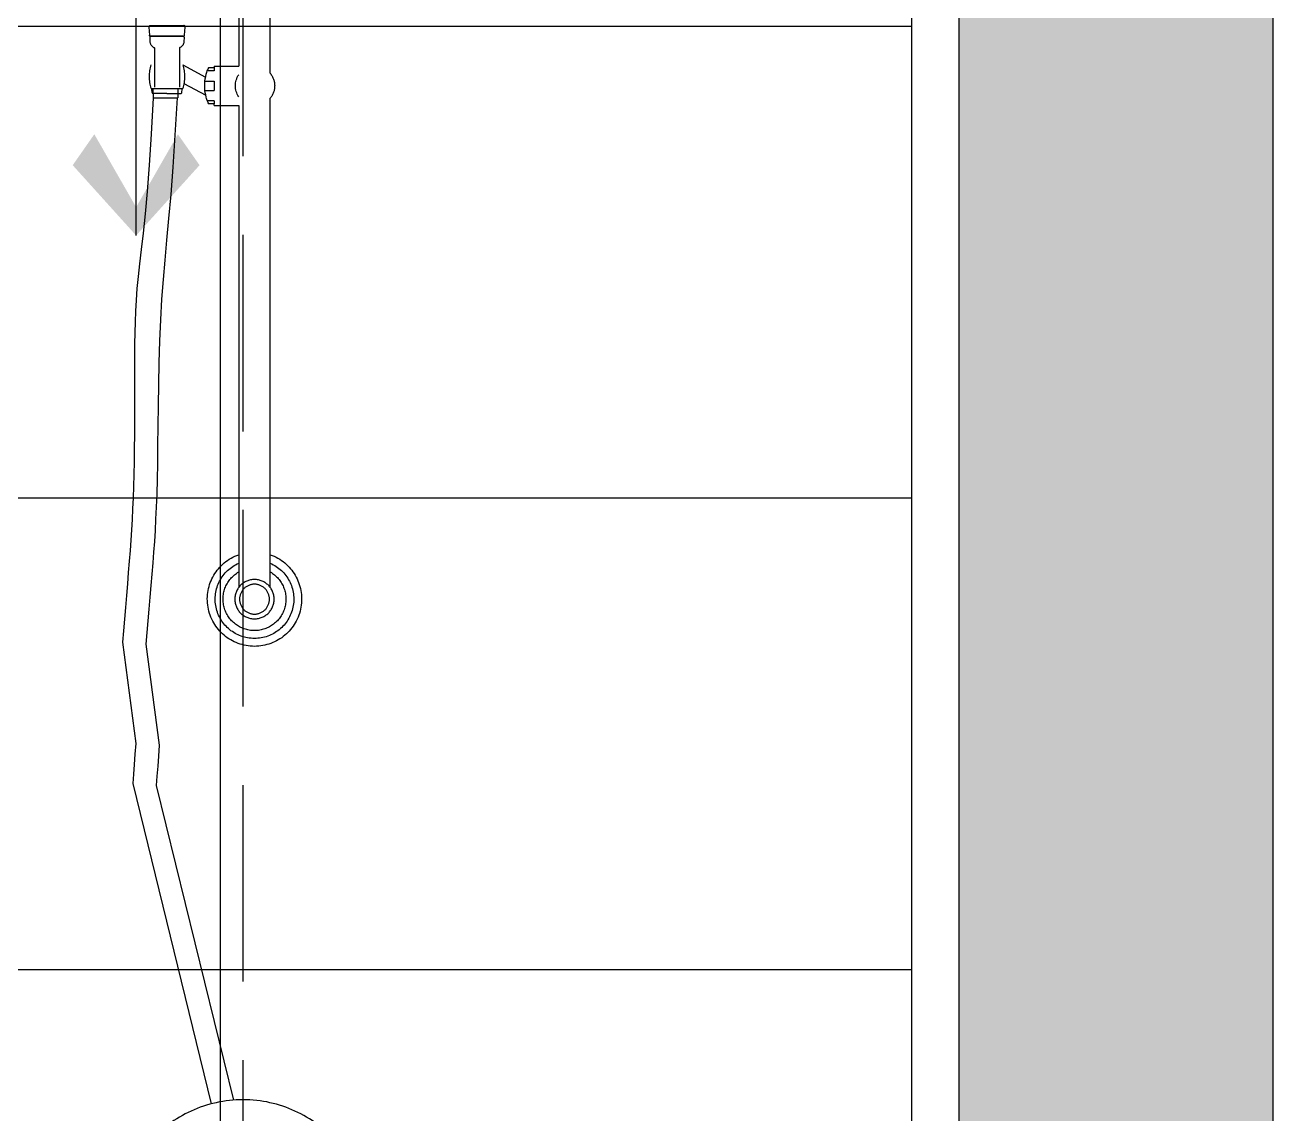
# Model space of a CAD drawing. Extents: x 468514 to 728049, y -74127 to 69080.
# Drawn here: x 614822 to 615624, y -36931 to -36238 of the extents above; entities that cross this region are included whole.
import ezdxf

# ---------------------------------------------------------------- set-up
doc = ezdxf.new("R2010")
doc.units = 0
doc.header["$LTSCALE"] = 500
doc.header["$MEASUREMENT"] = 0
doc.linetypes.add('DASH', pattern=[0.35, 0.25, -0.1])
doc.linetypes.add('HIDDEN2', pattern=[0.1875, 0.125, -0.0625])
for name, color, linetype in [('E 立面填充', 250, 'Continuous'), ('E 立面墙体', 245, 'Continuous'), ('E 立面材料分格线', 8, 'Continuous'), ('E 立面标注尺寸', 9, 'Continuous'), ('E 立面装饰完成线', 225, 'Continuous'), ('L-立面家具、洁具', 153, 'Continuous')]:
    doc.layers.add(name, color=color, linetype=linetype)
doc.styles.add('PDC DIM', font='PMingLiU-ExtB.ttf', dxfattribs={"width": 0.85})
doc.dimstyles.new('PDC-A2', dxfattribs={"dimscale": 0, "dimtxt": 2.5, "dimasz": 1, "dimexe": 1, "dimexo": 1, "dimgap": 0.7, "dimtad": 1, "dimdec": 0, "dimtxsty": 'PDC DIM', "dimblk": 'ARCHTICK', "dimcen": 1, "dimdle": 1, "dimclrd": 8, "dimclre": 8, "dimclrt": 9, "dimadec": 0, "dimazin": 0, "dimtfac": 1, "dimtdec": 0, "dimtix": 1, "dimtmove": 2, "dimatfit": 3, "dimldrblk": 'PDC A2 T R', "dimfxl": 10, "dimfxlon": 1, "dimarcsym": 0})

# ---------------------------------------------------------------- blocks, each defined once
blk = doc.blocks.new('A$C2F8A30B2')
at = {"linetype": 'HIDDEN2', "lineweight": -2, "ltscale": 20}
for p, q in [((20, 655.52), (20, 914.02)), ((40, 914.02), (40, 660.09)), ((96.26, 685.88), (74.85, 685.88)), ((95.78, 685.88), (75.39, 685.88)), ((74.69, 678.56), (74.75, 678.72)), ((74.69, 678.56), (74.75, 678.72)), ((74.69, 678.56), (74.85, 675.46)), ((74.75, 678.72), (74.8, 678.84)), ((74.75, 678.72), (74.8, 678.84)), ((74.8, 678.84), (74.85, 678.93)), ((74.8, 678.84), (74.85, 678.93)), ((74.85, 678.93), (74.96, 678.99)), ((74.85, 678.93), (74.96, 678.99)), ((74.96, 678.99), (75.07, 679.05)), ((74.96, 678.99), (75.07, 679.05)), ((75.07, 679.05), (75.17, 679.05)), ((75.07, 679.05), (75.17, 679.05)), ((96.2, 679.05), (75.17, 679.05)), ((96.04, 679.05), (75.33, 679.05)), ((75.33, 679.05), (96.04, 679.05)), ((96.2, 679.05), (96.31, 679.05)), ((96.2, 679.05), (96.31, 679.05)), ((96.31, 679.05), (96.42, 678.99)), ((96.31, 679.05), (96.42, 678.99)), ((96.42, 678.99), (96.53, 678.93)), ((96.42, 678.99), (96.53, 678.93)), ((96.53, 678.93), (96.58, 678.84)), ((96.53, 678.93), (96.58, 678.84)), ((96.63, 678.56), (96.53, 675.57)), ((96.58, 678.84), (96.63, 678.72)), ((96.58, 678.84), (96.63, 678.72)), ((96.63, 678.72), (96.63, 678.56)), ((96.63, 678.72), (96.63, 678.56)), ((55.66, 660.09), (40, 660.09)), ((55.66, 660.09), (55.66, 659.09)), ((55.66, 659.09), (55.66, 657.09)), ((55.66, 659.09), (55.66, 657.09)), ((55.66, 659.09), (59.15, 659.09)), ((75.66, 660.91), (61.11, 653.11)), ((55.66, 657.09), (59.97, 657.09)), ((61.66, 650.59), (55.66, 650.59)), ((55.66, 650.59), (55.66, 644.59)), ((61.66, 644.59), (55.66, 644.59)), ((74.87, 649.13), (61.03, 641.72)), ((95.66, 645.91), (75.66, 645.91)), ((76.14, 643.34), (76.08, 645.53)), ((76.19, 643.23), (76.14, 643.34)), ((76.3, 643.07), (76.19, 643.23)), ((76.35, 642.97), (76.3, 643.07)), ((76.46, 642.86), (76.35, 642.97)), ((76.62, 642.76), (76.46, 642.86)), ((94.55, 645.91), (76.51, 645.91)), ((76.72, 642.7), (76.62, 642.76)), ((76.89, 642.65), (76.72, 642.7)), ((77.05, 642.65), (76.89, 642.65)), ((85.66, 642.65), (77.05, 642.65)), ((78.68, 645.91), (78.85, 639.91)), ((85.66, 642.65), (94.33, 642.65)), ((94.49, 642.65), (94.33, 642.65)), ((94.6, 642.7), (94.49, 642.65)), ((94.68, 645.91), (94.51, 639.91)), ((94.76, 642.76), (94.6, 642.7)), ((94.87, 642.86), (94.76, 642.76)), ((95.03, 642.97), (94.87, 642.86)), ((95.08, 643.07), (95.03, 642.97)), ((95.19, 643.23), (95.08, 643.07)), ((95.19, 643.4), (95.29, 645.48)), ((95.19, 643.4), (95.19, 643.23)), ((20, 328.53), (20, 639.66)), ((40, 635.09), (40, 328.53)), ((55.66, 635.09), (40, 635.09)), ((55.66, 638.09), (59.97, 638.09)), ((55.66, 638.09), (55.66, 636.09)), ((55.66, 635.09), (55.66, 636.09)), ((55.66, 636.09), (59.15, 636.09)), ((94.51, 639.91), (78.85, 639.91)), ((79.19, 639.91, 0), (81.98, 595.74, 0)), ((94.51, 639.91, 0), (95.68, 616.84, 0)), ((95.68, 616.84, 0), (96.94, 597.11, 0)), ((81.98, 595.74, 0), (83.29, 578.34, 0)), ((96.94, 597.11, 0), (98.25, 580.32, 0)), ((83.29, 578.34, 0), (84.61, 563.07, 0)), ((98.25, 580.32, 0), (99.57, 566.06, 0)), ((84.61, 563.07, 0), (85.89, 549.35, 0)), ((99.57, 566.06, 0), (100.85, 553.93, 0)), ((100.85, 553.93, 0), (102.06, 543.52, 0)), ((85.89, 549.35, 0), (87.08, 536.63, 0)), ((102.06, 543.52, 0), (103.14, 534.42, 0)), ((87.08, 536.63, 0), (88.16, 524.32, 0)), ((103.14, 534.42, 0), (104.06, 526.23, 0)), ((88.16, 524.32, 0), (89.08, 511.85, 0)), ((104.06, 526.23, 0), (104.79, 518.59, 0)), ((104.79, 518.59, 0), (105.33, 511.32, 0)), ((89.08, 511.85, 0), (89.8, 498.79, 0)), ((105.33, 511.32, 0), (105.72, 504.31, 0)), ((89.8, 498.79, 0), (90.35, 485.25, 0)), ((105.72, 504.31, 0), (105.99, 497.43, 0)), ((105.99, 497.43, 0), (106.15, 490.54, 0)), ((106.15, 490.54, 0), (106.23, 483.53, 0)), ((90.35, 485.25, 0), (90.75, 471.46, 0)), ((106.23, 483.53, 0), (106.26, 476.26, 0)), ((106.26, 476.26, 0), (106.26, 468.62, 0)), ((90.75, 471.46, 0), (91.05, 457.68, 0)), ((106.26, 468.62, 0), (106.26, 460.52, 0)), ((91.05, 457.68, 0), (91.27, 444.13, 0)), ((106.26, 460.52, 0), (106.27, 452.04, 0)), ((106.27, 452.04, 0), (106.29, 443.31, 0)), ((91.27, 444.13, 0), (91.44, 431.07, 0)), ((106.29, 443.31, 0), (106.32, 434.45, 0)), ((106.32, 434.45, 0), (106.38, 425.6, 0)), ((91.44, 431.07, 0), (91.59, 418.74, 0)), ((106.38, 425.6, 0), (106.47, 416.86, 0)), ((91.59, 418.74, 0), (91.76, 407.38, 0)), ((106.47, 416.86, 0), (106.59, 408.39, 0)), ((91.76, 407.38, 0), (91.97, 397.16, 0)), ((106.59, 408.39, 0), (106.75, 400.28, 0)), ((91.97, 397.16, 0), (92.22, 387.97, 0)), ((106.75, 400.28, 0), (106.96, 392.65, 0)), ((92.22, 387.97, 0), (92.52, 379.63, 0)), ((106.96, 392.65, 0), (107.21, 385.42, 0)), ((107.21, 385.42, 0), (107.51, 378.5, 0)), ((92.52, 379.63, 0), (92.87, 371.94, 0)), ((107.51, 378.5, 0), (107.85, 371.79, 0)), ((92.87, 371.94, 0), (93.26, 364.73, 0)), ((107.85, 371.79, 0), (108.24, 365.19, 0)), ((93.26, 364.73, 0), (93.7, 357.8, 0)), ((108.24, 365.19, 0), (108.67, 358.61, 0)), ((93.7, 357.8, 0), (94.19, 350.98, 0)), ((108.67, 358.61, 0), (109.15, 351.96, 0)), ((94.19, 350.98, 0), (94.72, 344.09, 0)), ((109.15, 351.96, 0), (109.68, 345.12, 0)), ((109.68, 345.12, 0), (110.25, 338.04, 0)), ((94.72, 344.09, 0), (95.29, 336.97, 0)), ((110.25, 338.04, 0), (110.86, 330.75, 0)), ((95.29, 336.97, 0), (95.9, 329.65, 0)), ((95.9, 329.65, 0), (96.53, 322.2, 0)), ((110.86, 330.75, 0), (111.48, 323.33, 0)), ((96.53, 322.2, 0), (97.17, 314.69, 0)), ((111.48, 323.33, 0), (112.12, 315.83, 0)), ((97.17, 314.69, 0), (97.81, 307.19, 0)), ((112.12, 315.83, 0), (112.76, 308.34, 0)), ((97.81, 307.19, 0), (98.43, 299.75, 0)), ((112.76, 308.34, 0), (113.39, 300.91, 0)), ((98.43, 299.75, 0), (99.04, 292.45, 0)), ((113.39, 300.91, 0), (114, 293.63, 0)), ((99.04, 292.45, 0), (90.56, 228.09, 0)), ((114, 293.63, 0), (105.52, 229.28, 0)), ((90.56, 228.09, 0), (91.09, 221.26, 0)), ((105.52, 229.28, 0), (106.05, 222.47, 0)), ((91.09, 221.26, 0), (91.58, 214.71, 0)), ((106.05, 222.47, 0), (106.53, 215.94, 0)), ((91.58, 214.71, 0), (92.03, 208.46, 0)), ((106.53, 215.94, 0), (106.99, 209.7, 0)), ((106.99, 209.7, 0), (107.41, 203.78, 0)), ((92.46, 202.51, 0), (43.4, 2.39, 0)), ((107.41, 203.78, 0), (57.52, 0, 0)), ((92.03, 208.46, 0), (92.46, 202.51, 0)), ((37.08, 2.62), (37.08, 2.62))]:
    blk.add_line(p, q, dxfattribs=at)
for radius in [12.5, 9.5]:
    blk.add_circle((30, 321.03, 0), radius, dxfattribs=at)
for centre, radius, start, end in [((34.12, 647.59, 0), 27.54, 335.32005, 24.67995), ((99.13, 653.41, 0), 24.63, 162.27522, 197.72478), ((72.2, 653.41, 0), 24.63, 342.27522, 17.72478), ((29.66, 647.59, 0), 12.5, 140.63127, 219.36873), ((29.66, 647.59, 0), 12.5, 325.78364, 34.21636), ((30, 321.03, 0), 30, 109.47122, 70.52878), ((30, 321.03, 0), 25, 113.57818, 66.42182), ((30, 321.03, 0), 20, 120, 60)]:
    blk.add_arc(centre, radius, start, end, dxfattribs=at)
for points, knots in [([(74.48, 679.8), (74.48, 679.8), (74, 684.92), (74, 684.92), (74.02, 685.44), (74.33, 685.78), (74.85, 685.88)], [0, 0, 0, 0, 1, 1, 1, 2, 2, 2, 2]), ([(96.26, 685.88), (96.79, 685.79), (97.12, 685.45), (97.17, 684.92), (97.17, 684.92), (96.69, 679.8), (96.69, 679.8)], [0, 0, 0, 0, 1, 1, 1, 2, 2, 2, 2]), ([(74.85, 675.46), (75.11, 673.71), (76.16, 672.38), (77.8, 671.72), (77.8, 671.72), (77.8, 646.65), (77.8, 646.65)], [0, 0, 0, 0, 1, 1, 1, 2, 2, 2, 2]), ([(96.53, 675.57), (96.29, 673.78), (95.24, 672.41), (93.58, 671.72), (93.58, 671.72), (93.58, 646.6), (93.58, 646.6)], [0, 0, 0, 0, 1, 1, 1, 2, 2, 2, 2]), ([(-47.54, -88.75), (-47.54, -139.21), (-9.58, -180.11), (37.26, -180.11), (84.1, -180.11), (122.07, -139.21), (122.07, -88.75), (122.07, -38.28), (84.1, 2.62), (37.26, 2.62), (-9.58, 2.62), (-47.54, -38.28), (-47.54, -88.75), (-47.54, -88.75), (-47.54, -88.75), (-47.54, -88.75)], [0, 0, 0, 0, 1, 1, 1, 2, 2, 2, 3, 3, 3, 4, 4, 4, 5, 5, 5, 5])]:
    blk.add_open_spline(points, degree=3, knots=knots, dxfattribs=at)
for points in [[(75.33, 679.05), (74.88, 679.1), (74.58, 679.35), (74.48, 679.8)], [(96.04, 679.05), (96.47, 679.11), (96.77, 679.37), (96.9, 679.8)]]:
    blk.add_open_spline(points, degree=3, dxfattribs=at)
blk = doc.blocks.new('_ArchTick')
at = {"color": 0, "linetype": 'ByBlock', "const_width": 0.4}
blk.add_lwpolyline([(-0.5, -0.5), (0.5, 0.5)], dxfattribs=at)
blk = doc.blocks.new('PDC A2 T R')
at = {"color": 0, "linetype": 'ByBlock'}
blk.add_line((0, 0), (-2, 0), dxfattribs=at)
for points in [[(-2.147, 0.886), (-1.491, 1.345), (-0.6, 0), (0, 0)], [(-2.147, -0.886), (-1.491, -1.345), (-0.6, 0), (0, 0)]]:
    blk.add_solid(points, dxfattribs=at)

msp = doc.modelspace()

# ---------------------------------------------------------------- hatches: boundary and pattern name
at = {"layer": 'E 立面填充'}
h = msp.add_hatch(dxfattribs=at)
h.set_pattern_fill('_USER', color=256, scale=300, pattern_type=0)
h.set_pattern_definition([(0, (612545.65, -38039), (0, 300), [])])
edge = h.paths.add_edge_path(flags=16)
edge.add_arc((613045.65, -36539), 350, 0, 360)
h.paths.add_polyline_path([(612545.65, -35639), (615385.65, -35639), (615385.65, -38039), (612545.65, -38039)])
h = msp.add_hatch(dxfattribs=at)
h.set_pattern_fill('_USER', color=256, scale=600, angle=90, pattern_type=0)
h.set_pattern_definition([(90, (612545.65, -38039), (-600, 4e-14), [])])
h.paths.add_polyline_path([(612545.65, -35639), (615385.65, -35639), (615385.65, -38039), (612545.65, -38039)])
edge = h.paths.add_edge_path(flags=16)
edge.add_arc((613045.65, -36539), 350, 0, 360)
at = {"layer": 'E 立面墙体'}
h = msp.add_hatch(dxfattribs=at)
h.set_pattern_fill('钢筋混凝土', color=250, scale=10, pattern_type=2)
h.set_pattern_definition([(45, (113721.687, -39714), (-35.355339, 35.355339), []), (50, (113721.687, -39714), (71.726018, -6.2752135), [7.5, -82.5]), (355, (113721.69, -39714), (-13.875133, 75.219213), [6, -66]), (100.4514, (113727.664, -39714.52), (57.850938, 68.943954), [6.374019, -70.114211]), (46.1842, (113721.69, -39694), (106.724105, -16.551901), [11.25, -123.75]), (96.6356, (113730.58, -39695.38), (93.46627, 97.411787), [9.561029, -105.1713]), (351.1842, (113721.69, -39694), (93.466195, 97.41186), [9, -99]), (21, (113731.687, -39699), (59.690705, -40.261889), [7.5, -82.5]), (326, (113731.69, -39699), (24.331533, 72.515005), [6, -66]), (71.4514, (113736.66, -39702.355), (84.022263, 32.25305), [6.374019, -70.114211]), (37.5, (113721.687, -39714), (1.2159855, 33.2893854), [0.5, -65.2, 0.5, -67, 0.5, -66.25]), (7.5, (113721.687, -39714), (26.3069537, 39.4411712), [0.5, -38.2, 0.5, -63.7, 0.5, -25.25]), (327.5, (113699.387, -39714), (53.3822436, -2.2554872), [0.5, -25, 0.5, -78, 0.5, -103.5]), (317.5, (113689.387, -39714), (58.318617, 10.0104982), [0.5, -32.5, 0.5, -51.8, 0.5, -73.5])])
h.paths.add_polyline_path([(615415.65, -38089), (615615.65, -38089), (615615.65, -34889), (615415.65, -34889)])

# ---------------------------------------------------------------- linework, layer by layer
msp.add_lwpolyline([(615415.65, -38089), (615615.65, -38089), (615615.65, -34889), (615415.65, -34889)], close=True, dxfattribs=at)
at = {"layer": 'E 立面材料分格线', "linetype": 'DASH'}
msp.add_line((614960.4, -37546.5), (614960.4, -35843.81), dxfattribs=at)
at = {"layer": 'E 立面装饰完成线'}
msp.add_line((615385.65, -35639), (615385.65, -38039), dxfattribs=at)

# ---------------------------------------------------------------- block references
at = {"layer": 'L-立面家具、洁具', "xscale": -1}
msp.add_blockref('A$C2F8A30B2', (614997.68, -36924.28), dxfattribs=at)

# ---------------------------------------------------------------- leaders
at = {"layer": 'E 立面标注尺寸', "annotation_type": 0, "has_hookline": 1, "hookline_direction": 0, "text_width": 536.71}
msp.add_leader([(614892.39, -36371.93), (614892.39, -34189), (615066.62, -34189)], dimstyle='PDC-A2', override={"dimscale": 30.000004, "dimtad": 0}, dxfattribs=at)

doc.saveas('drawing.dxf')
